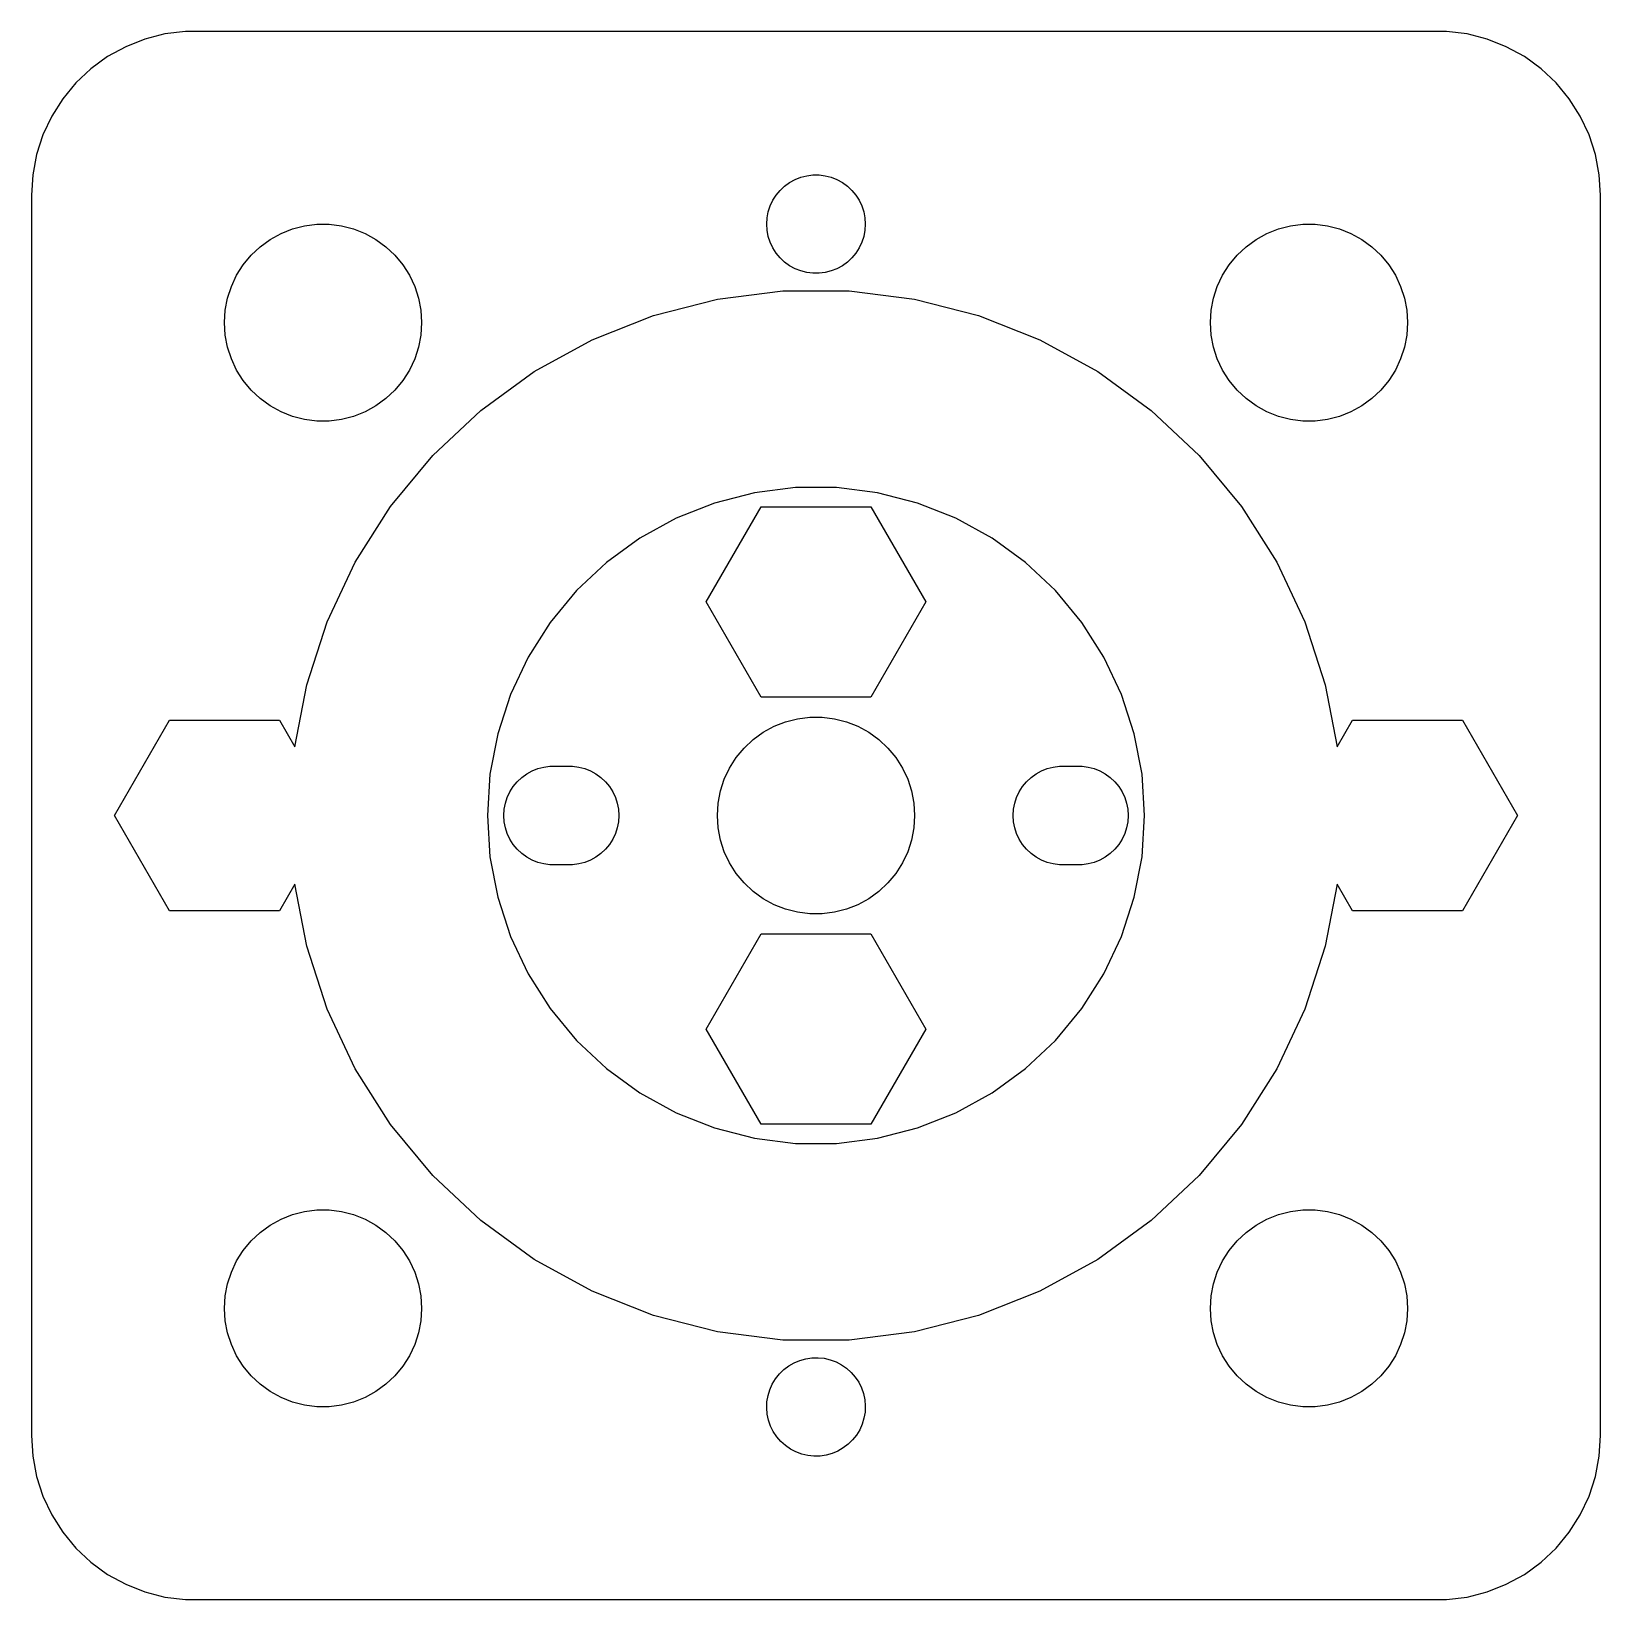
# Model space of a CAD drawing. Header units: metres. Extents: x -24 to 24, y -24 to 186.
# Drawn here: x -23.88 to 23.88, y 84.13 to 131.87 of the extents above; entities that cross this region are included whole.
import ezdxf

# ---------------------------------------------------------------- set-up
doc = ezdxf.new("R2010")
doc.units = ezdxf.units.M

msp = doc.modelspace()

# ---------------------------------------------------------------- linework, layer by layer
for p, q in [((-19.1889, 131.865), (-19.8119, 131.786)), ((19.1889, 131.865), (-19.1889, 131.865)), ((19.8119, 131.786), (19.1889, 131.865)), ((-21.0039, 131.399), (-21.5541, 131.097)), ((-20.4201, 131.63), (-21.0039, 131.399)), ((-19.8119, 131.786), (-20.4201, 131.63)), ((20.4201, 131.63), (19.8119, 131.786)), ((21.0039, 131.399), (20.4201, 131.63)), ((21.5541, 131.097), (21.0039, 131.399)), ((-21.5541, 131.097), (-22.0621, 130.728)), ((22.0621, 130.728), (21.5541, 131.097)), ((-22.0621, 130.728), (-22.5198, 130.298)), ((22.5198, 130.298), (22.0621, 130.728)), ((-22.5198, 130.298), (-22.9201, 129.814)), ((22.9201, 129.814), (22.5198, 130.298)), ((-22.9201, 129.814), (-23.2565, 129.284)), ((23.2565, 129.284), (22.9201, 129.814)), ((-23.2565, 129.284), (-23.5239, 128.716)), ((23.5239, 128.716), (23.2565, 129.284)), ((-23.5239, 128.716), (-23.7179, 128.118)), ((23.7179, 128.118), (23.5239, 128.716)), ((-23.7179, 128.118), (-23.8356, 127.502)), ((23.8356, 127.502), (23.7179, 128.118)), ((-23.8356, 127.502), (-23.875, 126.875)), ((-0.281067, 127.473), (-0.094177, 127.497)), ((-0.094177, 127.497), (0.094177, 127.497)), ((0.094177, 127.497), (0.281067, 127.473)), ((23.875, 126.875), (23.8356, 127.502)), ((-1.21352, 126.882), (-1.09344, 127.027)), ((-1.09344, 127.027), (-0.956131, 127.156)), ((-0.956131, 127.156), (-0.803726, 127.266)), ((-0.803726, 127.266), (-0.638657, 127.357)), ((-0.638657, 127.357), (-0.463516, 127.427)), ((-0.463516, 127.427), (-0.281067, 127.473)), ((0.281067, 127.473), (0.463516, 127.427)), ((0.463516, 127.427), (0.638657, 127.357)), ((0.638657, 127.357), (0.803726, 127.266)), ((0.803726, 127.266), (0.956131, 127.156)), ((0.956131, 127.156), (1.09344, 127.027)), ((1.09344, 127.027), (1.21352, 126.882)), ((-23.875, 126.875), (-23.875, 89.125)), ((-1.45287, 126.373), (-1.39465, 126.552)), ((-1.39465, 126.552), (-1.31445, 126.723)), ((-1.31445, 126.723), (-1.21352, 126.882)), ((1.21352, 126.882), (1.31445, 126.723)), ((1.31445, 126.723), (1.39465, 126.552)), ((1.39465, 126.552), (1.45287, 126.373)), ((23.875, 89.125), (23.875, 126.875)), ((-1.5, 126), (-1.48816, 126.188)), ((-1.48816, 126.188), (-1.45287, 126.373)), ((1.45287, 126.373), (1.48816, 126.188)), ((1.48816, 126.188), (1.5, 126)), ((-16.6075, 125.533), (-16.2773, 125.714)), ((-16.2773, 125.714), (-15.927, 125.853)), ((-15.927, 125.853), (-15.5621, 125.947)), ((-15.5621, 125.947), (-15.1884, 125.994)), ((-15.1884, 125.994), (-14.8116, 125.994)), ((-14.8116, 125.994), (-14.4379, 125.947)), ((-14.4379, 125.947), (-14.0729, 125.853)), ((-14.0729, 125.853), (-13.7227, 125.714)), ((-13.7227, 125.714), (-13.3925, 125.533)), ((-1.48816, 125.812), (-1.5, 126)), ((-1.45287, 125.627), (-1.48816, 125.812)), ((-1.39465, 125.448), (-1.45287, 125.627)), ((1.45287, 125.627), (1.39465, 125.448)), ((1.48816, 125.812), (1.45287, 125.627)), ((1.5, 126), (1.48816, 125.812)), ((13.3925, 125.533), (13.7227, 125.714)), ((13.7227, 125.714), (14.0729, 125.853)), ((14.0729, 125.853), (14.4379, 125.947)), ((14.4379, 125.947), (14.8116, 125.994)), ((14.8116, 125.994), (15.1884, 125.994)), ((15.1884, 125.994), (15.5621, 125.947)), ((15.5621, 125.947), (15.927, 125.853)), ((15.927, 125.853), (16.2773, 125.714)), ((16.2773, 125.714), (16.6075, 125.533)), ((-17.1869, 125.054), (-16.9123, 125.312)), ((-16.9123, 125.312), (-16.6075, 125.533)), ((-13.3925, 125.533), (-13.0877, 125.312)), ((-13.0877, 125.312), (-12.8131, 125.054)), ((-1.31445, 125.277), (-1.39465, 125.448)), ((-1.21352, 125.118), (-1.31445, 125.277)), ((-1.09344, 124.973), (-1.21352, 125.118)), ((1.21352, 125.118), (1.09344, 124.973)), ((1.31445, 125.277), (1.21352, 125.118)), ((1.39465, 125.448), (1.31445, 125.277)), ((12.8131, 125.054), (13.0877, 125.312)), ((13.0877, 125.312), (13.3925, 125.533)), ((16.6075, 125.533), (16.9123, 125.312)), ((16.9123, 125.312), (17.1869, 125.054)), ((-17.6289, 124.445), (-17.427, 124.763)), ((-17.427, 124.763), (-17.1869, 125.054)), ((-12.8131, 125.054), (-12.5729, 124.763)), ((-12.5729, 124.763), (-12.3711, 124.445)), ((-0.956131, 124.844), (-1.09344, 124.973)), ((-0.803726, 124.734), (-0.956131, 124.844)), ((-0.638657, 124.643), (-0.803726, 124.734)), ((-0.463516, 124.573), (-0.638657, 124.643)), ((0.638657, 124.643), (0.463516, 124.573)), ((0.803726, 124.734), (0.638657, 124.643)), ((0.956131, 124.844), (0.803726, 124.734)), ((1.09344, 124.973), (0.956131, 124.844)), ((12.3711, 124.445), (12.5729, 124.763)), ((12.5729, 124.763), (12.8131, 125.054)), ((17.1869, 125.054), (17.427, 124.763)), ((17.427, 124.763), (17.6289, 124.445)), ((-17.7893, 124.104), (-17.6289, 124.445)), ((-12.3711, 124.445), (-12.2107, 124.104)), ((-0.281067, 124.527), (-0.463516, 124.573)), ((-0.094177, 124.503), (-0.281067, 124.527)), ((0.094177, 124.503), (-0.094177, 124.503)), ((0.281067, 124.527), (0.094177, 124.503)), ((0.463516, 124.573), (0.281067, 124.527)), ((12.2107, 124.104), (12.3711, 124.445)), ((17.6289, 124.445), (17.7893, 124.104)), ((-17.9763, 123.376), (-17.9057, 123.746)), ((-17.9057, 123.746), (-17.7893, 124.104)), ((-12.2107, 124.104), (-12.0942, 123.746)), ((-12.0942, 123.746), (-12.0237, 123.376)), ((-4.94426, 123.217), (-2.99809, 123.717)), ((-2.99809, 123.717), (-1.00464, 123.968)), ((-1.00464, 123.968), (1.00464, 123.968)), ((1.00464, 123.968), (2.99809, 123.717)), ((2.99809, 123.717), (4.94426, 123.217)), ((12.0237, 123.376), (12.0942, 123.746)), ((12.0942, 123.746), (12.2107, 124.104)), ((17.7893, 124.104), (17.9057, 123.746)), ((17.9057, 123.746), (17.9763, 123.376)), ((-18, 123), (-17.9763, 123.376)), ((-12.0237, 123.376), (-12, 123)), ((-6.81245, 122.477), (-4.94426, 123.217)), ((4.94426, 123.217), (6.81245, 122.477)), ((12, 123), (12.0237, 123.376)), ((17.9763, 123.376), (18, 123)), ((-17.9763, 122.624), (-18, 123)), ((-12, 123), (-12.0237, 122.624)), ((12.0237, 122.624), (12, 123)), ((18, 123), (17.9763, 122.624)), ((-17.9057, 122.254), (-17.9763, 122.624)), ((-17.7893, 121.896), (-17.9057, 122.254)), ((-12.0942, 122.254), (-12.2107, 121.896)), ((-12.0237, 122.624), (-12.0942, 122.254)), ((-8.57323, 121.509), (-6.81245, 122.477)), ((6.81245, 122.477), (8.57323, 121.509)), ((12.0942, 122.254), (12.0237, 122.624)), ((12.2107, 121.896), (12.0942, 122.254)), ((17.9057, 122.254), (17.7893, 121.896)), ((17.9763, 122.624), (17.9057, 122.254)), ((-17.6289, 121.555), (-17.7893, 121.896)), ((-12.2107, 121.896), (-12.3711, 121.555)), ((12.3711, 121.555), (12.2107, 121.896)), ((17.7893, 121.896), (17.6289, 121.555)), ((-17.427, 121.237), (-17.6289, 121.555)), ((-12.3711, 121.555), (-12.5729, 121.237)), ((-10.1988, 120.328), (-8.57323, 121.509)), ((8.57323, 121.509), (10.1988, 120.328)), ((12.5729, 121.237), (12.3711, 121.555)), ((17.6289, 121.555), (17.427, 121.237)), ((-17.1869, 120.946), (-17.427, 121.237)), ((-16.9123, 120.688), (-17.1869, 120.946)), ((-12.8131, 120.946), (-13.0877, 120.688)), ((-12.5729, 121.237), (-12.8131, 120.946)), ((12.8131, 120.946), (12.5729, 121.237)), ((13.0877, 120.688), (12.8131, 120.946)), ((17.1869, 120.946), (16.9123, 120.688)), ((17.427, 121.237), (17.1869, 120.946)), ((-16.6075, 120.467), (-16.9123, 120.688)), ((-16.2773, 120.286), (-16.6075, 120.467)), ((-13.3925, 120.467), (-13.7227, 120.286)), ((-13.0877, 120.688), (-13.3925, 120.467)), ((13.3925, 120.467), (13.0877, 120.688)), ((13.7227, 120.286), (13.3925, 120.467)), ((16.6075, 120.467), (16.2773, 120.286)), ((16.9123, 120.688), (16.6075, 120.467)), ((-15.927, 120.147), (-16.2773, 120.286)), ((-15.5621, 120.053), (-15.927, 120.147)), ((-15.1884, 120.006), (-15.5621, 120.053)), ((-14.8116, 120.006), (-15.1884, 120.006)), ((-14.4379, 120.053), (-14.8116, 120.006)), ((-14.0729, 120.147), (-14.4379, 120.053)), ((-13.7227, 120.286), (-14.0729, 120.147)), ((-11.6635, 118.953), (-10.1988, 120.328)), ((10.1988, 120.328), (11.6635, 118.953)), ((14.0729, 120.147), (13.7227, 120.286)), ((14.4379, 120.053), (14.0729, 120.147)), ((14.8116, 120.006), (14.4379, 120.053)), ((15.1884, 120.006), (14.8116, 120.006)), ((15.5621, 120.053), (15.1884, 120.006)), ((15.927, 120.147), (15.5621, 120.053)), ((16.2773, 120.286), (15.927, 120.147)), ((-12.9443, 117.405), (-11.6635, 118.953)), ((11.6635, 118.953), (12.9443, 117.405)), ((-0.627899, 117.98), (-1.87381, 117.823)), ((0.627899, 117.98), (-0.627899, 117.98)), ((1.87381, 117.823), (0.627899, 117.98)), ((-3.09016, 117.511), (-4.25778, 117.048)), ((-1.87381, 117.823), (-3.09016, 117.511)), ((3.09016, 117.511), (1.87381, 117.823)), ((4.25778, 117.048), (3.09016, 117.511)), ((-14.0209, 115.708), (-12.9443, 117.405)), ((-4.25778, 117.048), (-5.35826, 116.443)), ((-3.34659, 114.5), (-1.67329, 117.398)), ((-1.67329, 117.398), (1.67329, 117.398)), ((1.67329, 117.398), (3.34659, 114.5)), ((5.35826, 116.443), (4.25778, 117.048)), ((12.9443, 117.405), (14.0209, 115.708)), ((-5.35826, 116.443), (-6.37424, 115.705)), ((6.37424, 115.705), (5.35826, 116.443)), ((-14.8764, 113.89), (-14.0209, 115.708)), ((-6.37424, 115.705), (-7.28967, 114.845)), ((7.28967, 114.845), (6.37424, 115.705)), ((14.0209, 115.708), (14.8764, 113.89)), ((-7.28967, 114.845), (-8.09016, 113.878)), ((8.09016, 113.878), (7.28967, 114.845)), ((-1.67329, 111.602), (-3.34659, 114.5)), ((3.34659, 114.5), (1.67329, 111.602)), ((-15.4973, 111.979), (-14.8764, 113.89)), ((-8.09016, 113.878), (-8.76306, 112.818)), ((8.76306, 112.818), (8.09016, 113.878)), ((14.8764, 113.89), (15.4973, 111.979)), ((-8.76306, 112.818), (-9.29776, 111.681)), ((9.29776, 111.681), (8.76306, 112.818)), ((-15.8583, 110.087), (-15.4973, 111.979)), ((15.4973, 111.979), (15.8583, 110.087)), ((-9.29776, 111.681), (-9.68582, 110.487)), ((1.67329, 111.602), (-1.67329, 111.602)), ((9.68582, 110.487), (9.29776, 111.681)), ((-21.3466, 108), (-19.6733, 110.898)), ((-19.6733, 110.898), (-16.3267, 110.898)), ((-16.3267, 110.898), (-15.8583, 110.087)), ((-1.27733, 110.714), (-0.927048, 110.853)), ((-0.927048, 110.853), (-0.562134, 110.947)), ((-0.562134, 110.947), (-0.18837, 110.994)), ((-0.18837, 110.994), (0.18837, 110.994)), ((0.18837, 110.994), (0.562134, 110.947)), ((0.562134, 110.947), (0.927048, 110.853)), ((0.927048, 110.853), (1.27733, 110.714)), ((15.8583, 110.087), (16.3267, 110.898)), ((16.3267, 110.898), (19.6733, 110.898)), ((19.6733, 110.898), (21.3466, 108)), ((-9.68582, 110.487), (-9.92114, 109.253)), ((-2.1869, 110.054), (-1.91226, 110.312)), ((-1.91226, 110.312), (-1.60747, 110.533)), ((-1.60747, 110.533), (-1.27733, 110.714)), ((1.27733, 110.714), (1.60747, 110.533)), ((1.60747, 110.533), (1.91226, 110.312)), ((1.91226, 110.312), (2.1869, 110.054)), ((9.92114, 109.253), (9.68582, 110.487)), ((-2.42705, 109.763), (-2.1869, 110.054)), ((2.1869, 110.054), (2.42705, 109.763)), ((-8.80373, 109.266), (-8.63866, 109.357)), ((-8.63866, 109.357), (-8.46352, 109.427)), ((-8.46352, 109.427), (-8.28107, 109.473)), ((-8.28107, 109.473), (-8.09418, 109.497)), ((-8.09418, 109.497), (-7.40581, 109.497)), ((-7.40581, 109.497), (-7.21892, 109.473)), ((-7.21892, 109.473), (-7.03647, 109.427)), ((-7.03647, 109.427), (-6.86133, 109.357)), ((-6.86133, 109.357), (-6.69626, 109.266)), ((-2.78932, 109.104), (-2.62891, 109.445)), ((-2.62891, 109.445), (-2.42705, 109.763)), ((2.42705, 109.763), (2.62891, 109.445)), ((2.62891, 109.445), (2.78932, 109.104)), ((6.69626, 109.266), (6.86133, 109.357)), ((6.86133, 109.357), (7.03647, 109.427)), ((7.03647, 109.427), (7.21892, 109.473)), ((7.21892, 109.473), (7.40581, 109.497)), ((7.40581, 109.497), (8.09418, 109.497)), ((8.09418, 109.497), (8.28107, 109.473)), ((8.28107, 109.473), (8.46352, 109.427)), ((8.46352, 109.427), (8.63866, 109.357)), ((8.63866, 109.357), (8.80373, 109.266)), ((-9.92114, 109.253), (-10, 108)), ((-9.31445, 108.723), (-9.21352, 108.882)), ((-9.21352, 108.882), (-9.09344, 109.027)), ((-9.09344, 109.027), (-8.95613, 109.156)), ((-8.95613, 109.156), (-8.80373, 109.266)), ((-6.69626, 109.266), (-6.54385, 109.156)), ((-6.54385, 109.156), (-6.40654, 109.027)), ((-6.40654, 109.027), (-6.28647, 108.882)), ((-6.28647, 108.882), (-6.18553, 108.723)), ((-2.90575, 108.746), (-2.78932, 109.104)), ((2.78932, 109.104), (2.90575, 108.746)), ((6.18553, 108.723), (6.28647, 108.882)), ((6.28647, 108.882), (6.40654, 109.027)), ((6.40654, 109.027), (6.54385, 109.156)), ((6.54385, 109.156), (6.69626, 109.266)), ((8.80373, 109.266), (8.95613, 109.156)), ((8.95613, 109.156), (9.09344, 109.027)), ((9.09344, 109.027), (9.21352, 108.882)), ((9.21352, 108.882), (9.31445, 108.723)), ((10, 108), (9.92114, 109.253)), ((-9.45287, 108.373), (-9.39465, 108.552)), ((-9.39465, 108.552), (-9.31445, 108.723)), ((-6.18553, 108.723), (-6.10533, 108.552)), ((-6.10533, 108.552), (-6.04712, 108.373)), ((-2.97633, 108.376), (-2.90575, 108.746)), ((2.90575, 108.746), (2.97633, 108.376)), ((6.04712, 108.373), (6.10533, 108.552)), ((6.10533, 108.552), (6.18553, 108.723)), ((9.31445, 108.723), (9.39465, 108.552)), ((9.39465, 108.552), (9.45287, 108.373)), ((-19.6733, 105.102), (-21.3466, 108)), ((-10, 108), (-9.92114, 106.747)), ((-9.5, 108), (-9.48816, 108.188)), ((-9.48816, 107.812), (-9.5, 108)), ((-9.48816, 108.188), (-9.45287, 108.373)), ((-6.04712, 108.373), (-6.01183, 108.188)), ((-6.01183, 108.188), (-6, 108)), ((-6, 108), (-6.01183, 107.812)), ((-3, 108), (-2.97633, 108.376)), ((-2.97633, 107.624), (-3, 108)), ((2.97633, 108.376), (3, 108)), ((3, 108), (2.97633, 107.624)), ((6, 108), (6.01183, 108.188)), ((6.01183, 107.812), (6, 108)), ((6.01183, 108.188), (6.04712, 108.373)), ((9.45287, 108.373), (9.48816, 108.188)), ((9.48816, 108.188), (9.5, 108)), ((9.5, 108), (9.48816, 107.812)), ((9.92114, 106.747), (10, 108)), ((21.3466, 108), (19.6733, 105.102)), ((-9.45287, 107.627), (-9.48816, 107.812)), ((-9.39465, 107.448), (-9.45287, 107.627)), ((-9.31445, 107.277), (-9.39465, 107.448)), ((-6.10533, 107.448), (-6.18553, 107.277)), ((-6.04712, 107.627), (-6.10533, 107.448)), ((-6.01183, 107.812), (-6.04712, 107.627)), ((-2.90575, 107.254), (-2.97633, 107.624)), ((2.97633, 107.624), (2.90575, 107.254)), ((6.04712, 107.627), (6.01183, 107.812)), ((6.10533, 107.448), (6.04712, 107.627)), ((6.18553, 107.277), (6.10533, 107.448)), ((9.39465, 107.448), (9.31445, 107.277)), ((9.45287, 107.627), (9.39465, 107.448)), ((9.48816, 107.812), (9.45287, 107.627)), ((-9.21352, 107.118), (-9.31445, 107.277)), ((-9.09344, 106.973), (-9.21352, 107.118)), ((-8.95613, 106.844), (-9.09344, 106.973)), ((-6.40654, 106.973), (-6.54385, 106.844)), ((-6.28647, 107.118), (-6.40654, 106.973)), ((-6.18553, 107.277), (-6.28647, 107.118)), ((-2.78932, 106.896), (-2.90575, 107.254)), ((2.90575, 107.254), (2.78932, 106.896)), ((6.28647, 107.118), (6.18553, 107.277)), ((6.40654, 106.973), (6.28647, 107.118)), ((6.54385, 106.844), (6.40654, 106.973)), ((9.09344, 106.973), (8.95613, 106.844)), ((9.21352, 107.118), (9.09344, 106.973)), ((9.31445, 107.277), (9.21352, 107.118)), ((-9.92114, 106.747), (-9.68582, 105.513)), ((-8.80373, 106.734), (-8.95613, 106.844)), ((-8.63866, 106.643), (-8.80373, 106.734)), ((-8.46352, 106.573), (-8.63866, 106.643)), ((-8.28107, 106.527), (-8.46352, 106.573)), ((-8.09418, 106.503), (-8.28107, 106.527)), ((-7.40581, 106.503), (-8.09418, 106.503)), ((-7.21892, 106.527), (-7.40581, 106.503)), ((-7.03647, 106.573), (-7.21892, 106.527)), ((-6.86133, 106.643), (-7.03647, 106.573)), ((-6.69626, 106.734), (-6.86133, 106.643)), ((-6.54385, 106.844), (-6.69626, 106.734)), ((-2.62891, 106.555), (-2.78932, 106.896)), ((-2.42705, 106.237), (-2.62891, 106.555)), ((2.62891, 106.555), (2.42705, 106.237)), ((2.78932, 106.896), (2.62891, 106.555)), ((6.69626, 106.734), (6.54385, 106.844)), ((6.86133, 106.643), (6.69626, 106.734)), ((7.03647, 106.573), (6.86133, 106.643)), ((7.21892, 106.527), (7.03647, 106.573)), ((7.40581, 106.503), (7.21892, 106.527)), ((8.09418, 106.503), (7.40581, 106.503)), ((8.28107, 106.527), (8.09418, 106.503)), ((8.46352, 106.573), (8.28107, 106.527)), ((8.63866, 106.643), (8.46352, 106.573)), ((8.80373, 106.734), (8.63866, 106.643)), ((8.95613, 106.844), (8.80373, 106.734)), ((9.68582, 105.513), (9.92114, 106.747)), ((-2.1869, 105.946), (-2.42705, 106.237)), ((2.42705, 106.237), (2.1869, 105.946)), ((-15.8583, 105.913), (-16.3267, 105.102)), ((-15.4973, 104.021), (-15.8583, 105.913)), ((-1.91226, 105.688), (-2.1869, 105.946)), ((-1.60747, 105.467), (-1.91226, 105.688)), ((1.91226, 105.688), (1.60747, 105.467)), ((2.1869, 105.946), (1.91226, 105.688)), ((15.8583, 105.913), (15.4973, 104.021)), ((16.3267, 105.102), (15.8583, 105.913)), ((-16.3267, 105.102), (-19.6733, 105.102)), ((-9.68582, 105.513), (-9.29776, 104.319)), ((-1.27733, 105.286), (-1.60747, 105.467)), ((-0.927048, 105.147), (-1.27733, 105.286)), ((-0.562134, 105.053), (-0.927048, 105.147)), ((-0.18837, 105.006), (-0.562134, 105.053)), ((0.562134, 105.053), (0.18837, 105.006)), ((0.927048, 105.147), (0.562134, 105.053)), ((1.27733, 105.286), (0.927048, 105.147)), ((1.60747, 105.467), (1.27733, 105.286)), ((9.29776, 104.319), (9.68582, 105.513)), ((19.6733, 105.102), (16.3267, 105.102)), ((0.18837, 105.006), (-0.18837, 105.006)), ((-9.29776, 104.319), (-8.76306, 103.182)), ((-3.34659, 101.5), (-1.67329, 104.398)), ((-1.67329, 104.398), (1.67329, 104.398)), ((1.67329, 104.398), (3.34659, 101.5)), ((8.76306, 103.182), (9.29776, 104.319)), ((-14.8764, 102.11), (-15.4973, 104.021)), ((15.4973, 104.021), (14.8764, 102.11)), ((-8.76306, 103.182), (-8.09016, 102.122)), ((8.09016, 102.122), (8.76306, 103.182)), ((-14.0209, 100.292), (-14.8764, 102.11)), ((-8.09016, 102.122), (-7.28967, 101.155)), ((7.28967, 101.155), (8.09016, 102.122)), ((14.8764, 102.11), (14.0209, 100.292)), ((-1.67329, 98.6018), (-3.34659, 101.5)), ((3.34659, 101.5), (1.67329, 98.6018)), ((-7.28967, 101.155), (-6.37424, 100.295)), ((6.37424, 100.295), (7.28967, 101.155)), ((-12.9443, 98.5954), (-14.0209, 100.292)), ((-6.37424, 100.295), (-5.35826, 99.5567)), ((5.35826, 99.5567), (6.37424, 100.295)), ((14.0209, 100.292), (12.9443, 98.5954)), ((-5.35826, 99.5567), (-4.25778, 98.9517)), ((4.25778, 98.9517), (5.35826, 99.5567)), ((-4.25778, 98.9517), (-3.09016, 98.4894)), ((3.09016, 98.4894), (4.25778, 98.9517)), ((-11.6635, 97.0473), (-12.9443, 98.5954)), ((-3.09016, 98.4894), (-1.87381, 98.1771)), ((1.67329, 98.6018), (-1.67329, 98.6018)), ((1.87381, 98.1771), (3.09016, 98.4894)), ((12.9443, 98.5954), (11.6635, 97.0473)), ((-1.87381, 98.1771), (-0.627899, 98.0197)), ((-0.627899, 98.0197), (0.627899, 98.0197)), ((0.627899, 98.0197), (1.87381, 98.1771)), ((-10.1988, 95.6718), (-11.6635, 97.0473)), ((11.6635, 97.0473), (10.1988, 95.6718)), ((-15.5621, 95.9469), (-15.1884, 95.9941)), ((-15.1884, 95.9941), (-14.8116, 95.9941)), ((-14.8116, 95.9941), (-14.4379, 95.9469)), ((14.4379, 95.9469), (14.8116, 95.9941)), ((14.8116, 95.9941), (15.1884, 95.9941)), ((15.1884, 95.9941), (15.5621, 95.9469)), ((-16.9123, 95.3116), (-16.6075, 95.533)), ((-16.6075, 95.533), (-16.2773, 95.7145)), ((-16.2773, 95.7145), (-15.927, 95.8532)), ((-15.927, 95.8532), (-15.5621, 95.9469)), ((-14.4379, 95.9469), (-14.0729, 95.8532)), ((-14.0729, 95.8532), (-13.7227, 95.7145)), ((-13.7227, 95.7145), (-13.3925, 95.533)), ((-13.3925, 95.533), (-13.0877, 95.3116)), ((-8.57323, 94.4908), (-10.1988, 95.6718)), ((10.1988, 95.6718), (8.57323, 94.4908)), ((13.0877, 95.3116), (13.3925, 95.533)), ((13.3925, 95.533), (13.7227, 95.7145)), ((13.7227, 95.7145), (14.0729, 95.8532)), ((14.0729, 95.8532), (14.4379, 95.9469)), ((15.5621, 95.9469), (15.927, 95.8532)), ((15.927, 95.8532), (16.2773, 95.7145)), ((16.2773, 95.7145), (16.6075, 95.533)), ((16.6075, 95.533), (16.9123, 95.3116)), ((-17.427, 94.7634), (-17.1869, 95.0536)), ((-17.1869, 95.0536), (-16.9123, 95.3116)), ((-13.0877, 95.3116), (-12.8131, 95.0536)), ((-12.8131, 95.0536), (-12.5729, 94.7634)), ((12.5729, 94.7634), (12.8131, 95.0536)), ((12.8131, 95.0536), (13.0877, 95.3116)), ((16.9123, 95.3116), (17.1869, 95.0536)), ((17.1869, 95.0536), (17.427, 94.7634)), ((-17.6289, 94.4453), (-17.427, 94.7634)), ((-12.5729, 94.7634), (-12.3711, 94.4453)), ((12.3711, 94.4453), (12.5729, 94.7634)), ((17.427, 94.7634), (17.6289, 94.4453)), ((-17.9057, 93.7461), (-17.7893, 94.1044)), ((-17.7893, 94.1044), (-17.6289, 94.4453)), ((-12.3711, 94.4453), (-12.2107, 94.1044)), ((-12.2107, 94.1044), (-12.0942, 93.7461)), ((-6.81245, 93.5228), (-8.57323, 94.4908)), ((8.57323, 94.4908), (6.81245, 93.5228)), ((12.0942, 93.7461), (12.2107, 94.1044)), ((12.2107, 94.1044), (12.3711, 94.4453)), ((17.6289, 94.4453), (17.7893, 94.1044)), ((17.7893, 94.1044), (17.9057, 93.7461)), ((-17.9763, 93.376), (-17.9057, 93.7461)), ((-12.0942, 93.7461), (-12.0237, 93.376)), ((12.0237, 93.376), (12.0942, 93.7461)), ((17.9057, 93.7461), (17.9763, 93.376)), ((-18, 93), (-17.9763, 93.376)), ((-12.0237, 93.376), (-12, 93)), ((-4.94426, 92.7831), (-6.81245, 93.5228)), ((6.81245, 93.5228), (4.94426, 92.7831)), ((12, 93), (12.0237, 93.376)), ((17.9763, 93.376), (18, 93)), ((-17.9763, 92.624), (-18, 93)), ((-12, 93), (-12.0237, 92.624)), ((-2.99809, 92.2834), (-4.94426, 92.7831)), ((4.94426, 92.7831), (2.99809, 92.2834)), ((12.0237, 92.624), (12, 93)), ((18, 93), (17.9763, 92.624)), ((-17.9057, 92.2539), (-17.9763, 92.624)), ((-17.7893, 91.8956), (-17.9057, 92.2539)), ((-12.0942, 92.2539), (-12.2107, 91.8956)), ((-12.0237, 92.624), (-12.0942, 92.2539)), ((-1.00464, 92.0316), (-2.99809, 92.2834)), ((2.99809, 92.2834), (1.00464, 92.0316)), ((12.0942, 92.2539), (12.0237, 92.624)), ((12.2107, 91.8956), (12.0942, 92.2539)), ((17.9057, 92.2539), (17.7893, 91.8956)), ((17.9763, 92.624), (17.9057, 92.2539)), ((-17.6289, 91.5547), (-17.7893, 91.8956)), ((-12.2107, 91.8956), (-12.3711, 91.5547)), ((1.00464, 92.0316), (-1.00464, 92.0316)), ((12.3711, 91.5547), (12.2107, 91.8956)), ((17.7893, 91.8956), (17.6289, 91.5547)), ((-17.427, 91.2366), (-17.6289, 91.5547)), ((-17.1869, 90.9464), (-17.427, 91.2366)), ((-12.5729, 91.2366), (-12.8131, 90.9464)), ((-12.3711, 91.5547), (-12.5729, 91.2366)), ((-0.980118, 91.1355), (-0.830078, 91.2494)), ((-0.830078, 91.2494), (-0.666946, 91.3436)), ((-0.666946, 91.3436), (-0.493286, 91.4166)), ((-0.493286, 91.4166), (-0.311859, 91.4672)), ((-0.311859, 91.4672), (-0.125504, 91.4948)), ((-0.125504, 91.4948), (0.062805, 91.4987)), ((0.062805, 91.4987), (0.250153, 91.479)), ((0.250153, 91.479), (0.433533, 91.436)), ((0.433533, 91.436), (0.610092, 91.3703)), ((0.610092, 91.3703), (0.777039, 91.2831)), ((0.777039, 91.2831), (0.931717, 91.1756)), ((12.5729, 91.2366), (12.3711, 91.5547)), ((12.8131, 90.9464), (12.5729, 91.2366)), ((17.427, 91.2366), (17.1869, 90.9464)), ((17.6289, 91.5547), (17.427, 91.2366)), ((-16.9123, 90.6885), (-17.1869, 90.9464)), ((-12.8131, 90.9464), (-13.0877, 90.6885)), ((-1.3293, 90.6949), (-1.23172, 90.8561)), ((-1.23172, 90.8561), (-1.11472, 91.0037)), ((-1.11472, 91.0037), (-0.980118, 91.1355)), ((0.931717, 91.1756), (1.0717, 91.0495)), ((1.0717, 91.0495), (1.19479, 90.9069)), ((1.19479, 90.9069), (1.29903, 90.75)), ((1.29903, 90.75), (1.38278, 90.5813)), ((13.0877, 90.6885), (12.8131, 90.9464)), ((17.1869, 90.9464), (16.9123, 90.6885)), ((-16.6075, 90.467), (-16.9123, 90.6885)), ((-16.2773, 90.2855), (-16.6075, 90.467)), ((-15.927, 90.1468), (-16.2773, 90.2855)), ((-13.7227, 90.2855), (-14.0729, 90.1468)), ((-13.3925, 90.467), (-13.7227, 90.2855)), ((-13.0877, 90.6885), (-13.3925, 90.467)), ((-1.49178, 90.1568), (-1.46036, 90.3425)), ((-1.46036, 90.3425), (-1.40591, 90.5229)), ((-1.40591, 90.5229), (-1.3293, 90.6949)), ((1.38278, 90.5813), (1.44473, 90.4034)), ((1.44473, 90.4034), (1.4839, 90.2191)), ((13.3925, 90.467), (13.0877, 90.6885)), ((13.7227, 90.2855), (13.3925, 90.467)), ((14.0729, 90.1468), (13.7227, 90.2855)), ((16.2773, 90.2855), (15.927, 90.1468)), ((16.6075, 90.467), (16.2773, 90.2855)), ((16.9123, 90.6885), (16.6075, 90.467)), ((-15.5621, 90.0531), (-15.927, 90.1468)), ((-15.1884, 90.0059), (-15.5621, 90.0531)), ((-14.8116, 90.0059), (-15.1884, 90.0059)), ((-14.4379, 90.0531), (-14.8116, 90.0059)), ((-14.0729, 90.1468), (-14.4379, 90.0531)), ((-1.49966, 89.9686), (-1.49178, 90.1568)), ((-1.4839, 89.7809), (-1.49966, 89.9686)), ((-1.44473, 89.5966), (-1.4839, 89.7809)), ((1.49178, 89.8432), (1.46036, 89.6575)), ((1.4839, 90.2191), (1.49966, 90.0314)), ((1.49966, 90.0314), (1.49178, 89.8432)), ((14.4379, 90.0531), (14.0729, 90.1468)), ((14.8116, 90.0059), (14.4379, 90.0531)), ((15.1884, 90.0059), (14.8116, 90.0059)), ((15.5621, 90.0531), (15.1884, 90.0059)), ((15.927, 90.1468), (15.5621, 90.0531)), ((-1.38278, 89.4187), (-1.44473, 89.5966)), ((-1.29903, 89.25), (-1.38278, 89.4187)), ((1.3293, 89.3051), (1.23172, 89.1439)), ((1.40591, 89.4771), (1.3293, 89.3051)), ((1.46036, 89.6575), (1.40591, 89.4771)), ((-23.875, 89.125), (-23.8356, 88.4983)), ((-1.19479, 89.0931), (-1.29903, 89.25)), ((-1.0717, 88.9505), (-1.19479, 89.0931)), ((-0.931717, 88.8245), (-1.0717, 88.9505)), ((-0.777039, 88.717), (-0.931717, 88.8245)), ((0.980118, 88.8645), (0.830078, 88.7506)), ((1.11472, 88.9963), (0.980118, 88.8645)), ((1.23172, 89.1439), (1.11472, 88.9963)), ((23.8356, 88.4983), (23.875, 89.125)), ((-23.8356, 88.4983), (-23.7179, 87.8816)), ((-0.610092, 88.6297), (-0.777039, 88.717)), ((-0.433533, 88.564), (-0.610092, 88.6297)), ((-0.250153, 88.521), (-0.433533, 88.564)), ((-0.062805, 88.5013), (-0.250153, 88.521)), ((0.125504, 88.5053), (-0.062805, 88.5013)), ((0.311859, 88.5328), (0.125504, 88.5053)), ((0.493286, 88.5834), (0.311859, 88.5328)), ((0.666946, 88.6564), (0.493286, 88.5834)), ((0.830078, 88.7506), (0.666946, 88.6564)), ((23.7179, 87.8816), (23.8356, 88.4983)), ((-23.7179, 87.8816), (-23.5239, 87.2844)), ((23.5239, 87.2844), (23.7179, 87.8816)), ((-23.5239, 87.2844), (-23.2565, 86.7162)), ((23.2565, 86.7162), (23.5239, 87.2844)), ((-23.2565, 86.7162), (-22.9201, 86.1861)), ((22.9201, 86.1861), (23.2565, 86.7162)), ((-22.9201, 86.1861), (-22.5198, 85.7023)), ((22.5198, 85.7023), (22.9201, 86.1861)), ((-22.5198, 85.7023), (-22.0621, 85.2724)), ((22.0621, 85.2724), (22.5198, 85.7023)), ((-22.0621, 85.2724), (-21.5541, 84.9034)), ((21.5541, 84.9034), (22.0621, 85.2724)), ((-21.5541, 84.9034), (-21.0039, 84.6009)), ((-21.0039, 84.6009), (-20.4201, 84.3697)), ((20.4201, 84.3697), (21.0039, 84.6009)), ((21.0039, 84.6009), (21.5541, 84.9034)), ((-20.4201, 84.3697), (-19.8119, 84.2136)), ((-19.8119, 84.2136), (-19.1889, 84.1349)), ((-19.1889, 84.1349), (19.1889, 84.1349)), ((19.1889, 84.1349), (19.8119, 84.2136)), ((19.8119, 84.2136), (20.4201, 84.3697))]:
    msp.add_line(p, q)

doc.saveas('drawing.dxf')
